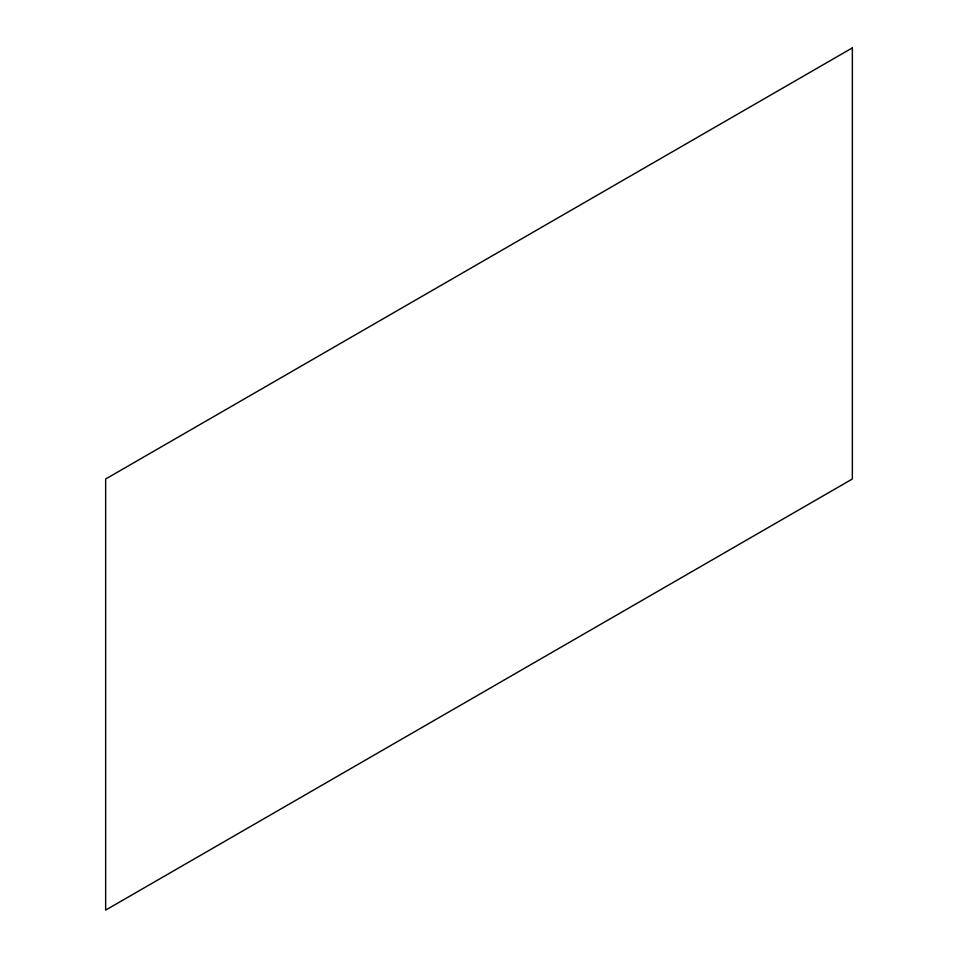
<?xml version="1.0" encoding="UTF-8"?>
<svg xmlns="http://www.w3.org/2000/svg" width="958" height="958" viewBox="0 0 958 958"><rect width="100%" height="100%" fill="white"/><g stroke="black" fill="none" stroke-linecap="round" stroke-linejoin="round"><path stroke-width="1.44" d="M852.345 47.9L105.655 479L105.655 910.1L852.345 479L852.345 47.9"/></g></svg>
